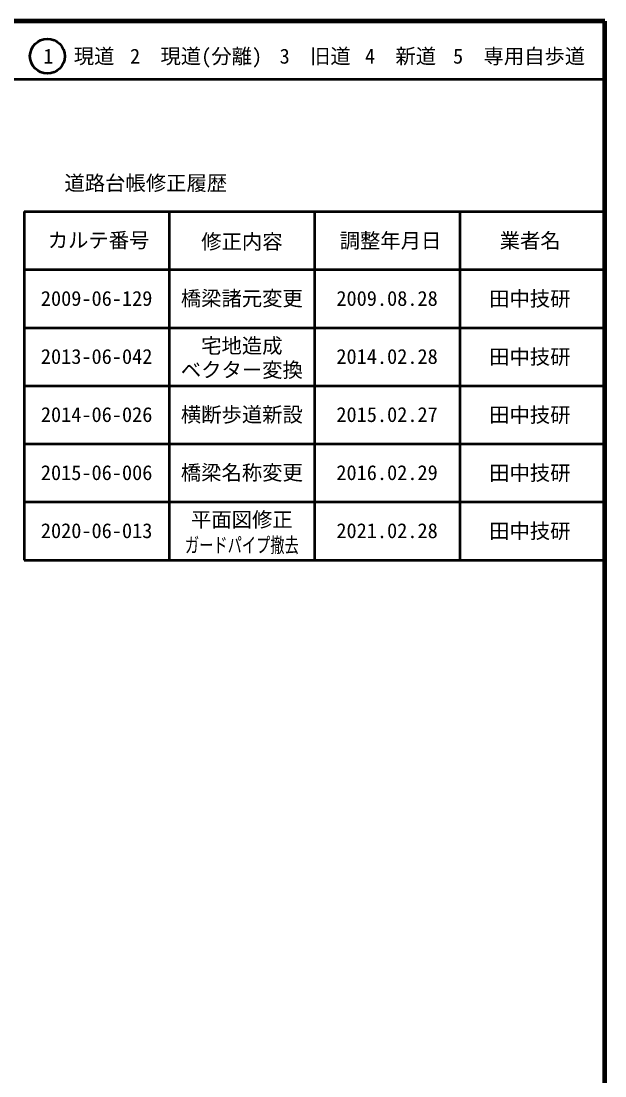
# Model space of a CAD drawing. Units: millimetres, scale not verified. Extents: x 40000 to 680000, y 20000 to 380000.
# Drawn here: x 579500 to 680000, y 198357 to 380000 of the extents above; entities that cross this region are included whole.
import ezdxf
from ezdxf.enums import TextEntityAlignment as Align

# ---------------------------------------------------------------- set-up
doc = ezdxf.new("R2010")
doc.units = ezdxf.units.MM
doc.header["$LTSCALE"] = 1000
for name, color, linetype, lineweight in [('M-TTL', 2, 'Continuous', 140), ('M-TTL-FRAM', 2, 'Continuous', 50), ('M-TTL-LINE', 7, 'Continuous', 50)]:
    doc.layers.add(name, color=color, linetype=linetype, lineweight=lineweight)
doc.layers.add('M-TTL-TXT', color=7, linetype='Continuous')
doc.styles.add('ＭＳ ゴシック', font='')
doc.styles.get('ＭＳ ゴシック').set_extended_font_data('MS Gothic')

msp = doc.modelspace()

# ---------------------------------------------------------------- linework, layer by layer
at = {"layer": 'M-TTL'}
for p, q in [((680000, 380000), (40000, 380000)), ((680000, 20000), (680000, 380000))]:
    msp.add_line(p, q, dxfattribs=at)
at = {"layer": 'M-TTL-FRAM'}
for p, q in [((580000, 347197), (580000, 287197)), ((580000, 347197), (680000, 347197)), ((580000, 287197), (680000, 287197))]:
    msp.add_line(p, q, dxfattribs=at)
at = {"layer": 'M-TTL-LINE'}
for p, q in [((40000, 370000), (680000, 370000)), ((605000, 347197), (605000, 287197)), ((630000, 347197), (630000, 287197)), ((655000, 347197), (655000, 287197)), ((580000, 337197), (680000, 337197)), ((580000, 327197), (680000, 327197)), ((580000, 317197), (680000, 317197)), ((580000, 307197), (680000, 307197)), ((580000, 297197), (680000, 297197))]:
    msp.add_line(p, q, dxfattribs=at)
msp.add_circle((584031, 373958), 3000, dxfattribs=at)

# ---------------------------------------------------------------- texts
at = {"layer": 'M-TTL-TXT', "style": 'ＭＳ ゴシック'}
for s, p in [('1\u3000現道', (589448, 373958)), ('2\u3000現道(分離)', (609619, 373958)), ('3\u3000旧道', (630121, 373958)), ('4\u3000新道', (644824, 373958)), ('5\u3000専用自歩道', (665228, 373958)), ('道路台帳修正履歴', (600968, 352113)), ('カルテ番号', (592839, 342277)), ('修正内容', (617509, 342023)), ('調整年月日', (643089, 342197)), ('業者名', (667134, 342197)), ('2009-06-129', (592500, 332245)), ('橋梁諸元変更', (617500, 332245)), ('2009.08.28', (642500, 332245)), ('田中技研', (667077, 332189)), ('宅地造成', (617500, 324098)), ('2013-06-042', (592500, 322245)), ('2014.02.28', (642500, 322245)), ('田中技研', (667077, 322189)), ('ベクター変換', (617500, 319943)), ('2014-06-026', (592500, 312245)), ('横断歩道新設', (617500, 312245)), ('2015.02.27', (642500, 312245)), ('田中技研', (667077, 312189)), ('2015-06-006', (592500, 302245)), ('橋梁名称変更', (617500, 302245)), ('2016.02.29', (642500, 302245)), ('田中技研', (667077, 302189)), ('平面図修正', (617500, 294162)), ('2020-06-013', (592500, 292245)), ('2021.02.28', (642500, 292245)), ('田中技研', (667077, 292189))]:
    msp.add_text(s, height=2566, dxfattribs=at).set_placement(p, align=Align.MIDDLE_CENTER)
at = {"layer": 'M-TTL-TXT', "style": 'ＭＳ ゴシック', "width": 0.7}
msp.add_text('ガードパイプ撤去', height=2566, dxfattribs=at).set_placement((617500, 289765), align=Align.MIDDLE_CENTER)

doc.saveas('drawing.dxf')
